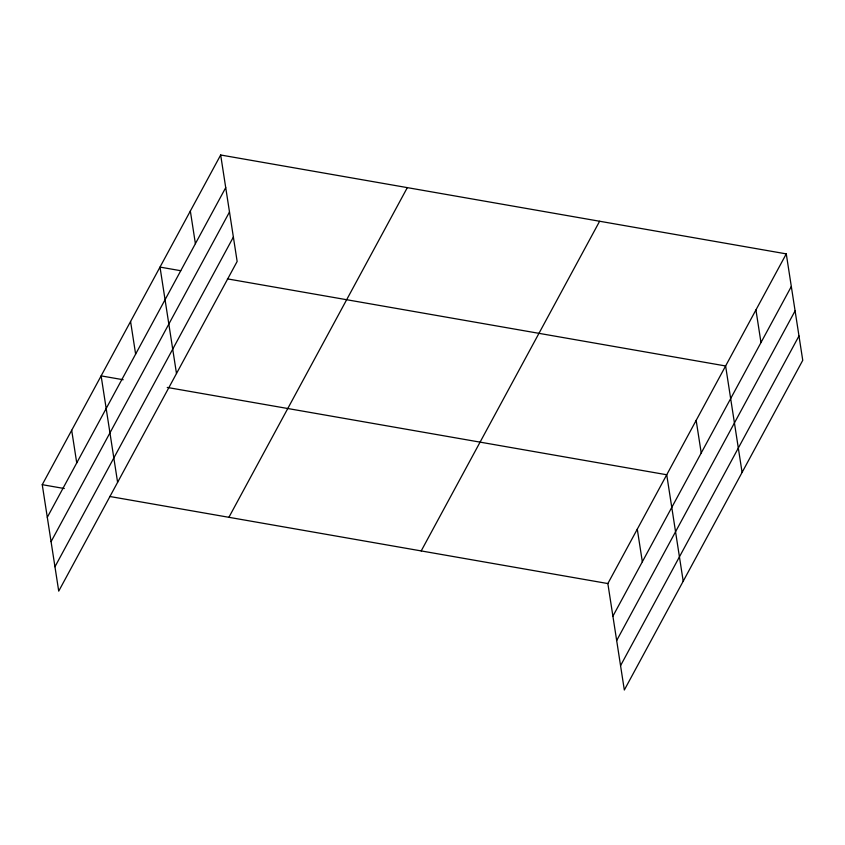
<?xml version="1.0" encoding="UTF-8"?>
<svg xmlns="http://www.w3.org/2000/svg" width="845" height="845" viewBox="0 0 845 845"><rect width="100%" height="100%" fill="white"/><g stroke="black" fill="none" stroke-linecap="round" stroke-linejoin="round"><path stroke-width="1.27" d="M220.672 154.994L237.149 261.443L58.727 591.12L42.25 484.681L220.672 154.994L786.272 253.88L802.75 360.319L624.328 690.006L607.851 583.557L786.272 253.88M47.299 517.298L225.731 187.622M51.07 541.666L229.502 211.979M54.957 566.763L233.378 237.075M228.9 517.309L407.322 187.632M421.201 550.929L599.623 221.253M612.9 616.185L791.321 286.508M616.67 640.542L795.092 310.865M620.557 665.638L798.979 335.961M180.745 270.717L160.011 267.094L176.489 373.532M227.411 278.871L725.612 365.969L742.09 472.418M123.169 379.732L101.125 375.888L117.603 482.326M167.236 387.443L666.726 474.763L683.204 581.212M42.25 484.681L64.283 488.526M109.649 496.459L607.851 583.557M755.937 309.925L760.986 342.552M696.164 420.366L701.223 452.994M637.288 529.16L642.337 561.788M190.347 211.039L195.396 243.666M130.574 321.491L135.623 354.108M71.688 430.285L76.737 462.902"/></g></svg>
